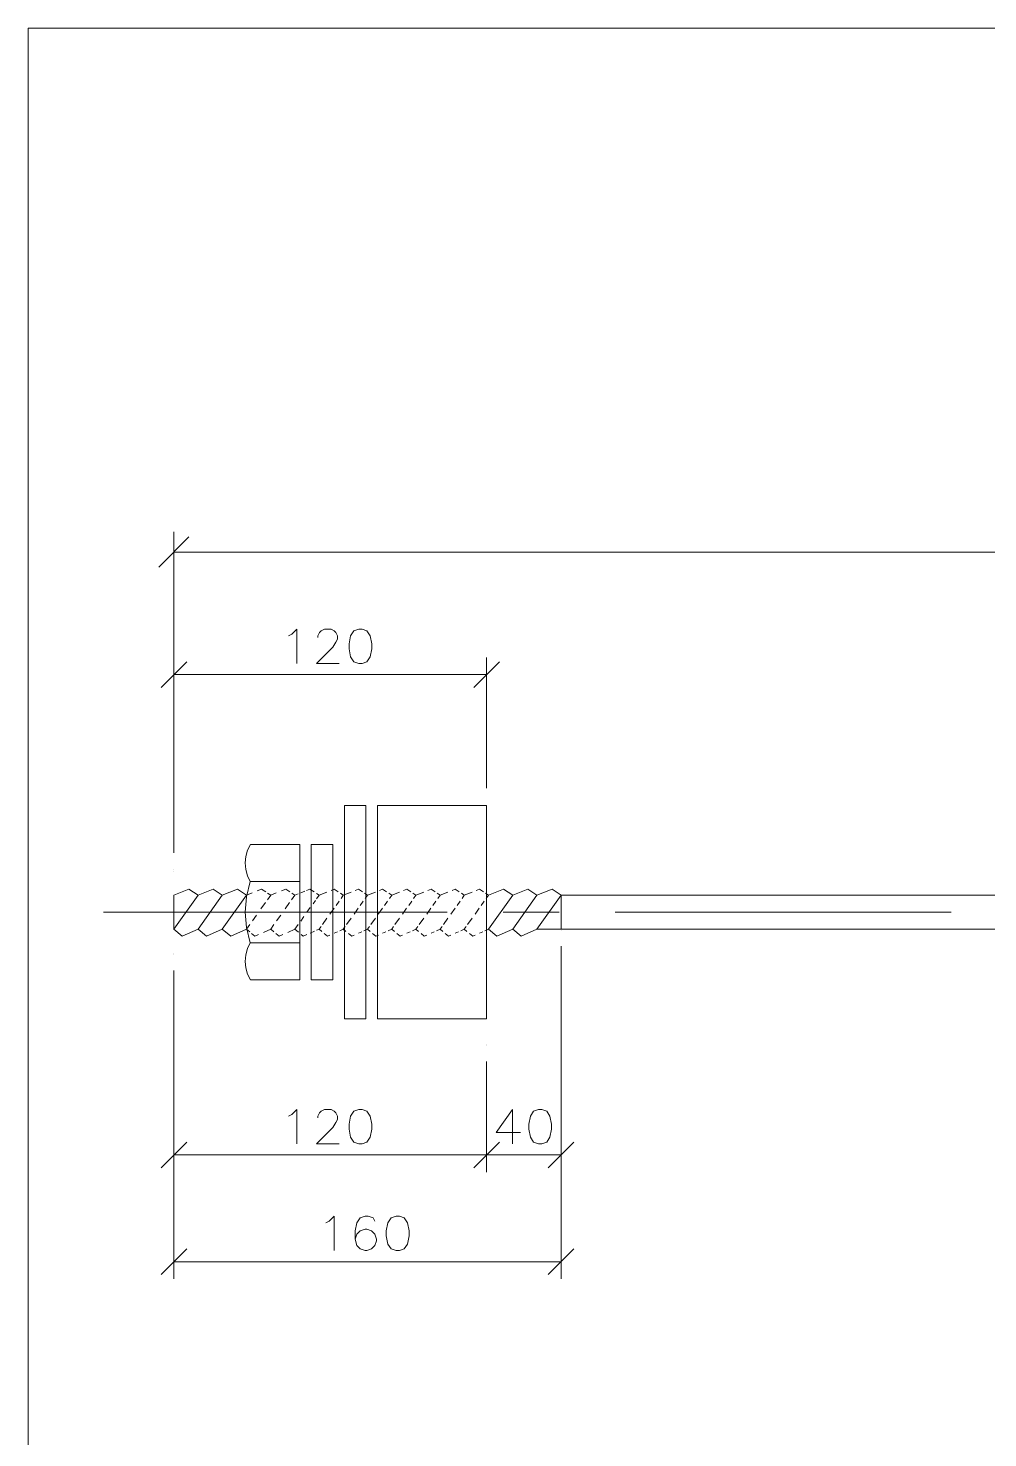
# Model space of a CAD drawing. Header units: millimetres. Extents: x 2 to 579, y 1 to 405.
# Drawn here: x 139 to 181.9, y 152.1 to 215.1 of the extents above; entities that cross this region are included whole.
import ezdxf

# ---------------------------------------------------------------- set-up
doc = ezdxf.new("R2010")
doc.units = ezdxf.units.MM
doc.linetypes.add('XKITLINE00', pattern=[0])
doc.layers.add('GraphicObject', color=6, linetype='Continuous', lineweight=0)
doc.layers.add('LinkedObject', color=7, linetype='Continuous', lineweight=0)

# ---------------------------------------------------------------- blocks, each defined once
blk = doc.blocks.new('*A3')
at = {"layer": 'GraphicObject', "color": 3, "linetype": 'XKITLINE00', "lineweight": 0}
for p, q in [((273.599, 215.066), (139.04, 215.066)), ((139.04, 215.066), (139.04, 76.114))]:
    blk.add_line(p, q, dxfattribs=at)
blk = doc.blocks.new('*A4')
at = {"layer": 'LinkedObject', "color": 1, "linetype": 'XKITLINE00', "lineweight": 0}
for p, q in [((145.54, 178.341), (145.54, 192.578)), ((146.215, 192.353), (144.865, 191.003)), ((268.016, 191.678), (145.54, 191.678)), ((145.54, 178.257), (145.54, 186.973)), ((159.494, 181.133), (159.494, 186.973)), ((146.114, 186.782), (144.967, 185.634)), ((158.92, 185.634), (160.068, 186.782)), ((159.494, 186.208), (145.54, 186.208)), ((162.82, 174.081), (162.82, 159.236)), ((162.82, 174.038), (162.82, 163.999)), ((145.54, 173.001), (145.54, 163.999)), ((145.54, 172.95), (145.54, 159.236)), ((159.494, 168.942), (159.494, 163.999)), ((159.494, 168.89), (159.494, 163.999)), ((146.114, 165.338), (144.967, 164.191)), ((158.92, 164.191), (160.068, 165.338)), ((160.068, 165.338), (158.92, 164.191)), ((162.247, 164.191), (163.394, 165.338)), ((159.494, 164.764), (145.54, 164.764)), ((162.82, 164.764), (159.494, 164.764)), ((146.114, 160.575), (144.967, 159.427)), ((162.247, 159.427), (163.394, 160.575)), ((145.54, 160.001), (162.82, 160.001))]:
    blk.add_line(p, q, dxfattribs=at)
at = {"layer": 'LinkedObject', "color": 7, "linetype": 'XKITLINE00', "lineweight": 0}
for p, q in [((145.54, 191.678), (145.54, 191.678)), ((150.805, 188.017), (151.024, 188.235)), ((151.024, 188.235), (151.024, 186.705)), ((152.044, 188.09), (152.116, 188.163)), ((152.116, 188.163), (152.262, 188.235)), ((152.262, 188.235), (152.554, 188.235)), ((152.554, 188.235), (152.699, 188.163)), ((152.699, 188.163), (152.772, 188.09)), ((153.574, 188.163), (153.428, 187.944)), ((153.792, 188.235), (153.574, 188.163)), ((153.938, 188.235), (153.792, 188.235)), ((154.156, 188.163), (153.938, 188.235)), ((154.302, 187.944), (154.156, 188.163)), ((150.659, 187.944), (150.805, 188.017)), ((151.971, 187.944), (152.044, 188.09)), ((151.971, 187.871), (151.971, 187.944)), ((152.772, 187.653), (152.626, 187.434)), ((152.772, 188.09), (152.845, 187.944)), ((152.845, 187.798), (152.772, 187.653)), ((152.845, 187.944), (152.845, 187.798)), ((153.428, 187.944), (153.355, 187.58)), ((153.355, 187.58), (153.355, 187.361)), ((154.375, 187.58), (154.302, 187.944)), ((154.375, 187.361), (154.375, 187.58)), ((152.626, 187.434), (151.898, 186.705)), ((153.355, 187.361), (153.428, 186.997)), ((153.428, 186.997), (153.574, 186.778)), ((154.156, 186.778), (154.302, 186.997)), ((154.302, 186.997), (154.375, 187.361)), ((151.898, 186.705), (152.918, 186.705)), ((153.574, 186.778), (153.792, 186.705)), ((153.792, 186.705), (153.938, 186.705)), ((153.938, 186.705), (154.156, 186.778)), ((145.54, 186.208), (145.54, 186.208)), ((159.494, 180.368), (159.494, 180.368)), ((145.54, 177.492), (145.54, 177.492)), ((145.54, 177.441), (145.54, 177.441)), ((145.54, 176.361), (146.214, 176.63)), ((145.54, 174.846), (146.62, 176.361)), ((145.54, 176.361), (145.54, 174.846)), ((146.214, 176.63), (146.62, 176.361)), ((146.62, 176.361), (147.294, 176.63)), ((146.62, 174.846), (147.7, 176.361)), ((147.294, 176.63), (147.7, 176.361)), ((147.7, 176.361), (148.374, 176.63)), ((147.7, 174.846), (148.78, 176.361)), ((148.374, 176.63), (148.78, 176.361)), ((148.78, 176.361), (149.03, 176.46)), ((149.261, 176.553), (149.454, 176.63)), ((149.454, 176.63), (149.637, 176.508)), ((149.714, 176.155), (149.86, 176.361)), ((149.723, 176.452), (149.86, 176.361)), ((149.86, 176.361), (150.11, 176.46)), ((150.341, 176.553), (150.534, 176.63)), ((150.534, 176.63), (150.717, 176.508)), ((150.794, 176.155), (150.94, 176.361)), ((150.803, 176.452), (150.94, 176.361)), ((150.94, 176.361), (151.087, 176.419)), ((151.21, 176.468), (151.381, 176.537)), ((151.451, 176.565), (151.614, 176.63)), ((151.614, 176.63), (151.797, 176.508)), ((151.906, 176.436), (152.02, 176.361)), ((151.906, 176.2), (152.02, 176.361)), ((152.02, 176.361), (152.371, 176.501)), ((152.553, 176.573), (152.694, 176.63)), ((152.694, 176.63), (152.875, 176.51)), ((152.97, 176.447), (153.1, 176.361)), ((153, 176.22), (153.1, 176.361)), ((153.1, 176.361), (153.451, 176.501)), ((153.633, 176.573), (153.774, 176.63)), ((153.774, 176.63), (153.955, 176.51)), ((154.05, 176.447), (154.18, 176.361)), ((154.08, 176.22), (154.18, 176.361)), ((154.18, 176.361), (154.531, 176.501)), ((154.713, 176.573), (154.854, 176.63)), ((154.854, 176.63), (155.035, 176.51)), ((155.13, 176.447), (155.26, 176.361)), ((155.16, 176.22), (155.26, 176.361)), ((155.26, 176.361), (155.611, 176.501)), ((155.793, 176.573), (155.934, 176.63)), ((155.934, 176.63), (156.115, 176.51)), ((156.21, 176.447), (156.34, 176.361)), ((156.24, 176.22), (156.34, 176.361)), ((156.34, 176.361), (156.691, 176.501)), ((156.873, 176.573), (157.014, 176.63)), ((157.014, 176.63), (157.195, 176.51)), ((157.29, 176.447), (157.42, 176.361)), ((157.32, 176.22), (157.42, 176.361)), ((157.42, 176.361), (157.771, 176.501)), ((157.953, 176.573), (158.094, 176.63)), ((158.094, 176.63), (158.275, 176.51)), ((158.37, 176.447), (158.5, 176.361)), ((158.4, 176.22), (158.5, 176.361)), ((158.5, 176.361), (158.851, 176.501)), ((159.033, 176.573), (159.174, 176.63)), ((159.174, 176.63), (159.355, 176.51)), ((159.45, 176.447), (159.58, 176.361)), ((159.48, 176.22), (159.58, 176.361)), ((159.58, 176.361), (160.254, 176.63)), ((159.58, 174.846), (160.66, 176.361)), ((160.254, 176.63), (160.66, 176.361)), ((160.66, 176.361), (161.334, 176.63)), ((160.66, 174.846), (161.74, 176.361)), ((161.334, 176.63), (161.74, 176.361)), ((161.74, 176.361), (162.414, 176.63)), ((161.74, 174.846), (162.82, 176.361)), ((162.414, 176.63), (162.82, 176.361)), ((162.82, 176.361), (250.736, 176.361)), ((162.82, 176.361), (162.82, 174.846)), ((149.424, 175.748), (149.624, 176.029)), ((150.504, 175.748), (150.704, 176.029)), ((151.48, 175.603), (151.627, 175.81)), ((151.751, 175.983), (151.856, 176.131)), ((152.501, 175.52), (152.687, 175.781)), ((152.778, 175.908), (152.913, 176.098)), ((153.581, 175.52), (153.767, 175.781)), ((153.858, 175.908), (153.993, 176.098)), ((154.661, 175.52), (154.847, 175.781)), ((154.938, 175.908), (155.073, 176.098)), ((155.741, 175.52), (155.927, 175.781)), ((156.018, 175.908), (156.153, 176.098)), ((156.821, 175.52), (157.007, 175.781)), ((157.098, 175.908), (157.233, 176.098)), ((157.901, 175.52), (158.087, 175.781)), ((158.178, 175.908), (158.313, 176.098)), ((158.981, 175.52), (159.167, 175.781)), ((159.258, 175.908), (159.393, 176.098)), ((148.78, 174.846), (148.926, 175.05)), ((149.043, 175.215), (149.23, 175.477)), ((149.86, 174.846), (150.006, 175.05)), ((150.123, 175.215), (150.31, 175.477)), ((150.94, 174.846), (151.092, 175.059)), ((151.198, 175.208), (151.338, 175.404)), ((152.02, 174.846), (152.106, 174.966)), ((152.166, 175.051), (152.371, 175.338)), ((153.1, 174.846), (153.186, 174.966)), ((153.246, 175.051), (153.451, 175.338)), ((154.18, 174.846), (154.266, 174.966)), ((154.326, 175.051), (154.531, 175.338)), ((155.26, 174.846), (155.346, 174.966)), ((155.406, 175.051), (155.611, 175.338)), ((156.34, 174.846), (156.426, 174.966)), ((156.486, 175.051), (156.691, 175.338)), ((157.42, 174.846), (157.506, 174.966)), ((157.566, 175.051), (157.771, 175.338)), ((158.5, 174.846), (158.586, 174.966)), ((158.646, 175.051), (158.851, 175.338)), ((159.58, 174.846), (159.666, 174.966)), ((145.915, 174.531), (145.54, 174.846)), ((146.62, 174.846), (145.915, 174.531)), ((146.995, 174.531), (146.62, 174.846)), ((147.7, 174.846), (146.995, 174.531)), ((148.075, 174.531), (147.7, 174.846)), ((148.78, 174.846), (148.075, 174.531)), ((148.923, 174.726), (148.78, 174.846)), ((149.155, 174.531), (149.008, 174.654)), ((149.322, 174.606), (149.155, 174.531)), ((149.86, 174.846), (149.54, 174.703)), ((150.003, 174.726), (149.86, 174.846)), ((150.235, 174.531), (150.088, 174.654)), ((150.402, 174.606), (150.235, 174.531)), ((150.94, 174.846), (150.62, 174.703)), ((151.104, 174.709), (150.94, 174.846)), ((151.315, 174.531), (151.226, 174.606)), ((151.474, 174.602), (151.315, 174.531)), ((151.814, 174.754), (151.626, 174.67)), ((152.02, 174.846), (151.905, 174.795)), ((152.14, 174.746), (152.02, 174.846)), ((152.395, 174.531), (152.25, 174.653)), ((152.505, 174.581), (152.395, 174.531)), ((152.841, 174.731), (152.695, 174.665)), ((153.1, 174.846), (152.941, 174.775)), ((153.22, 174.746), (153.1, 174.846)), ((153.475, 174.531), (153.33, 174.653)), ((153.585, 174.581), (153.475, 174.531)), ((153.921, 174.731), (153.775, 174.665)), ((154.18, 174.846), (154.021, 174.775)), ((154.3, 174.746), (154.18, 174.846)), ((154.555, 174.531), (154.41, 174.653)), ((154.665, 174.581), (154.555, 174.531)), ((155.001, 174.731), (154.855, 174.665)), ((155.26, 174.846), (155.101, 174.775)), ((155.38, 174.746), (155.26, 174.846)), ((155.635, 174.531), (155.49, 174.653)), ((155.745, 174.581), (155.635, 174.531)), ((156.081, 174.731), (155.935, 174.665)), ((156.34, 174.846), (156.181, 174.775)), ((156.46, 174.746), (156.34, 174.846)), ((156.715, 174.531), (156.57, 174.653)), ((156.825, 174.581), (156.715, 174.531)), ((157.161, 174.731), (157.015, 174.665)), ((157.42, 174.846), (157.261, 174.775)), ((157.54, 174.746), (157.42, 174.846)), ((157.795, 174.531), (157.65, 174.653)), ((157.905, 174.581), (157.795, 174.531)), ((158.241, 174.731), (158.095, 174.665)), ((158.5, 174.846), (158.341, 174.775)), ((158.62, 174.746), (158.5, 174.846)), ((158.875, 174.531), (158.73, 174.653)), ((158.985, 174.581), (158.875, 174.531)), ((159.321, 174.731), (159.175, 174.665)), ((159.58, 174.846), (159.421, 174.775)), ((159.955, 174.531), (159.58, 174.846)), ((160.66, 174.846), (159.955, 174.531)), ((161.035, 174.531), (160.66, 174.846)), ((161.74, 174.846), (161.035, 174.531)), ((250.736, 174.846), (161.74, 174.846)), ((162.82, 174.846), (162.82, 174.846)), ((162.82, 174.803), (162.82, 174.803)), ((145.54, 173.766), (145.54, 173.766)), ((145.54, 173.715), (145.54, 173.715)), ((159.494, 169.707), (159.494, 169.707)), ((159.494, 169.655), (159.494, 169.655)), ((150.805, 166.573), (151.024, 166.792)), ((151.024, 166.792), (151.024, 165.262)), ((152.116, 166.719), (152.262, 166.792)), ((152.262, 166.792), (152.554, 166.792)), ((152.554, 166.792), (152.699, 166.719)), ((153.792, 166.792), (153.574, 166.719)), ((153.938, 166.792), (153.792, 166.792)), ((154.156, 166.719), (153.938, 166.792)), ((160.647, 166.792), (159.919, 165.772)), ((160.647, 165.262), (160.647, 166.792)), ((161.813, 166.792), (161.594, 166.719)), ((161.959, 166.792), (161.813, 166.792)), ((162.177, 166.719), (161.959, 166.792)), ((150.659, 166.5), (150.805, 166.573)), ((151.971, 166.5), (152.044, 166.646)), ((151.971, 166.427), (151.971, 166.5)), ((152.044, 166.646), (152.116, 166.719)), ((152.772, 166.209), (152.626, 165.99)), ((152.699, 166.719), (152.772, 166.646)), ((152.772, 166.646), (152.845, 166.5)), ((152.845, 166.354), (152.772, 166.209)), ((152.845, 166.5), (152.845, 166.354)), ((153.428, 166.5), (153.355, 166.136)), ((153.355, 166.136), (153.355, 165.917)), ((153.574, 166.719), (153.428, 166.5)), ((154.302, 166.5), (154.156, 166.719)), ((154.375, 166.136), (154.302, 166.5)), ((154.375, 165.917), (154.375, 166.136)), ((161.449, 166.5), (161.376, 166.136)), ((161.376, 166.136), (161.376, 165.917)), ((161.594, 166.719), (161.449, 166.5)), ((162.323, 166.5), (162.177, 166.719)), ((162.396, 166.136), (162.323, 166.5)), ((162.396, 165.917), (162.396, 166.136)), ((152.626, 165.99), (151.898, 165.262)), ((153.355, 165.917), (153.428, 165.553)), ((153.428, 165.553), (153.574, 165.334)), ((154.156, 165.334), (154.302, 165.553)), ((154.302, 165.553), (154.375, 165.917)), ((159.919, 165.772), (161.011, 165.772)), ((161.376, 165.917), (161.449, 165.553)), ((161.449, 165.553), (161.594, 165.334)), ((162.177, 165.334), (162.323, 165.553)), ((162.323, 165.553), (162.396, 165.917)), ((151.898, 165.262), (152.918, 165.262)), ((153.574, 165.334), (153.792, 165.262)), ((153.792, 165.262), (153.938, 165.262)), ((153.938, 165.262), (154.156, 165.334)), ((161.594, 165.334), (161.813, 165.262)), ((161.813, 165.262), (161.959, 165.262)), ((161.959, 165.262), (162.177, 165.334)), ((145.54, 164.764), (145.54, 164.764)), ((159.494, 164.764), (159.494, 164.764)), ((152.323, 161.737), (152.468, 161.81)), ((152.468, 161.81), (152.687, 162.028)), ((152.687, 162.028), (152.687, 160.498)), ((153.707, 161.737), (153.634, 161.373)), ((153.853, 161.956), (153.707, 161.737)), ((154.071, 162.028), (153.853, 161.956)), ((154.217, 162.028), (154.071, 162.028)), ((154.435, 161.956), (154.217, 162.028)), ((154.508, 161.81), (154.435, 161.956)), ((155.091, 161.737), (155.018, 161.373)), ((155.237, 161.956), (155.091, 161.737)), ((155.455, 162.028), (155.237, 161.956)), ((155.601, 162.028), (155.455, 162.028)), ((155.82, 161.956), (155.601, 162.028)), ((155.965, 161.737), (155.82, 161.956)), ((156.038, 161.373), (155.965, 161.737)), ((153.634, 161.373), (153.634, 161.008)), ((153.707, 161.227), (153.634, 161.008)), ((153.853, 161.373), (153.707, 161.227)), ((154.071, 161.446), (153.853, 161.373)), ((154.144, 161.446), (154.071, 161.446)), ((154.363, 161.373), (154.144, 161.446)), ((154.508, 161.227), (154.363, 161.373)), ((154.581, 161.008), (154.508, 161.227)), ((155.018, 161.373), (155.018, 161.154)), ((155.018, 161.154), (155.091, 160.79)), ((155.965, 160.79), (156.038, 161.154)), ((156.038, 161.154), (156.038, 161.373)), ((153.634, 161.008), (153.707, 160.717)), ((153.707, 160.717), (153.853, 160.571)), ((153.853, 160.571), (154.071, 160.498)), ((154.071, 160.498), (154.144, 160.498)), ((154.144, 160.498), (154.363, 160.571)), ((154.363, 160.571), (154.508, 160.717)), ((154.508, 160.717), (154.581, 160.936)), ((154.581, 160.936), (154.581, 161.008)), ((155.091, 160.79), (155.237, 160.571)), ((155.237, 160.571), (155.455, 160.498)), ((155.455, 160.498), (155.601, 160.498)), ((155.601, 160.498), (155.82, 160.571)), ((155.82, 160.571), (155.965, 160.79)), ((162.82, 160.001), (162.82, 160.001))]:
    blk.add_line(p, q, dxfattribs=at)
at = {"layer": 'LinkedObject', "color": 6, "linetype": 'XKITLINE00', "lineweight": 0}
for p, q in [((153.15, 180.368), (154.11, 180.368)), ((153.15, 170.839), (153.15, 180.368)), ((154.11, 170.839), (154.11, 180.368)), ((154.628, 180.368), (159.494, 180.368)), ((154.628, 170.839), (154.628, 180.368)), ((159.494, 170.839), (159.494, 180.368)), ((148.751, 178.089), (148.722, 177.799)), ((148.832, 178.368), (148.751, 178.089)), ((148.963, 178.628), (148.832, 178.368)), ((151.155, 178.628), (148.963, 178.628)), ((151.155, 178.628), (151.155, 175.603)), ((151.673, 172.579), (151.673, 178.628)), ((151.673, 178.628), (152.632, 178.628)), ((152.632, 172.579), (152.632, 178.628)), ((148.722, 177.799), (148.745, 177.509)), ((148.745, 177.509), (148.821, 177.228)), ((148.945, 176.966), (148.779, 176.294)), ((148.821, 177.228), (148.945, 176.966)), ((148.945, 176.966), (151.155, 176.966)), ((148.779, 176.294), (148.723, 175.603)), ((142.404, 175.603), (157.73, 175.603)), ((148.723, 175.603), (148.779, 174.913)), ((151.155, 172.579), (151.155, 175.603)), ((160.23, 175.603), (162.73, 175.603)), ((165.23, 175.603), (180.23, 175.603)), ((148.779, 174.913), (148.945, 174.241)), ((148.745, 173.698), (148.722, 173.408)), ((148.821, 173.979), (148.745, 173.698)), ((148.945, 174.241), (148.821, 173.979)), ((148.945, 174.241), (151.155, 174.241)), ((148.722, 173.408), (148.751, 173.118)), ((148.751, 173.118), (148.832, 172.839)), ((148.832, 172.839), (148.963, 172.579)), ((151.155, 172.579), (148.963, 172.579)), ((151.673, 172.579), (152.632, 172.579)), ((153.15, 170.839), (154.11, 170.839)), ((154.628, 170.839), (159.494, 170.839))]:
    blk.add_line(p, q, dxfattribs=at)

msp = doc.modelspace()

# ---------------------------------------------------------------- block references
at = {"lineweight": 0}
for name in ['*A3', '*A4']:
    msp.add_blockref(name, (0, 0), dxfattribs=at)

doc.saveas('drawing.dxf')
